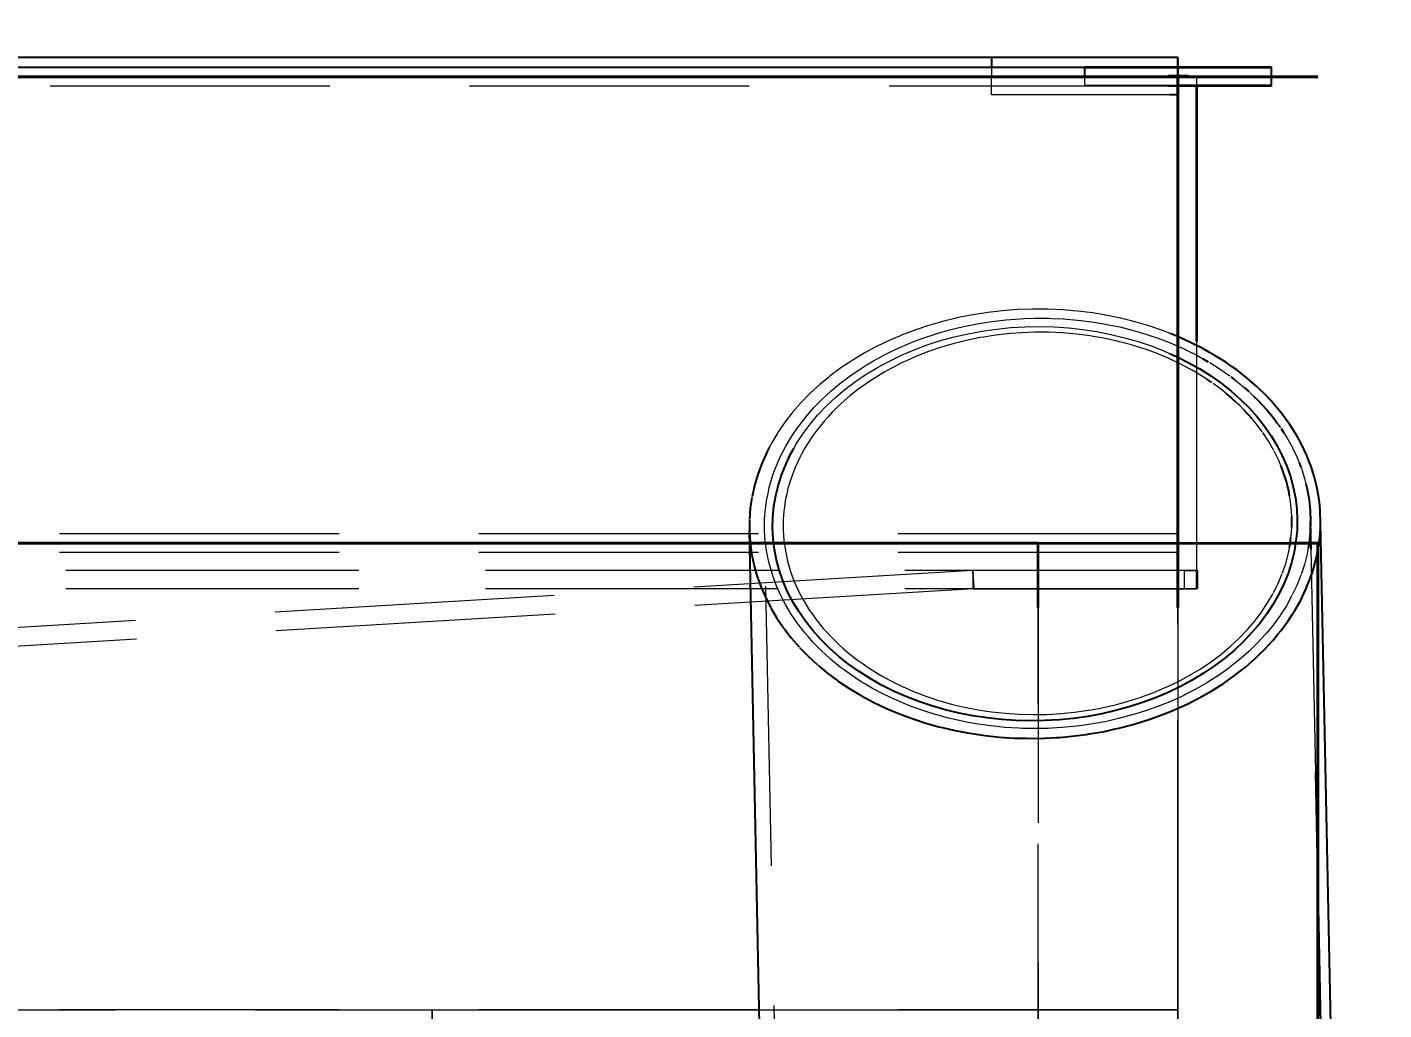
# Model space of a CAD drawing. Header units: millimetres. Extents: x -86814 to -77113, y 29520 to 42516.
# Drawn here: x -80617 to -79890, y 34349 to 34876 of the extents above; entities that cross this region are included whole.
import ezdxf

# ---------------------------------------------------------------- set-up
doc = ezdxf.new("R2010")
doc.units = ezdxf.units.MM
doc.linetypes.add('HIDDEN_50', pattern=[225, 150, -75])
for name, color, linetype, lineweight in [('DIMENSIONS', 3, 'Continuous', 18), ('PLATE_HIDDEN', 8, 'HIDDEN_50', 18), ('PLATE_VISIBLE', 7, 'Continuous', 35), ('PROFILE_HIDDEN', 9, 'HIDDEN_50', 18), ('PROFILE_VISIBLE', 4, 'Continuous', 25)]:
    doc.layers.add(name, color=color, linetype=linetype, lineweight=lineweight)
doc.styles.add('OpenSansCondensed-Light', font='OpenSansCondensed-Light.ttf')
doc.dimstyles.new('DIM_1_50', dxfattribs={"dimscale": 50, "dimtxt": 2.5, "dimasz": 2.5, "dimexe": 1.5, "dimexo": 1.5, "dimgap": 1, "dimtad": 1, "dimdec": 0, "dimzin": 12, "dimdsep": 46, "dimtxsty": 'OpenSansCondensed-Light', "dimtsz": 0.00125, "dimcen": 2.5, "dimclrd": 3, "dimclre": 3, "dimclrt": 3, "dimazin": 3, "dimtfac": 0.5, "dimtmove": 2, "dimatfit": 3})

msp = doc.modelspace()

# ---------------------------------------------------------------- linework, layer by layer
at = {"layer": 'PLATE_HIDDEN'}
for p, q in [((-81399.55, 34850), (-79990.02, 34850)), ((-80003.87, 34850), (-81396.13, 34850)), ((-81395.01, 34850), (-79990.02, 34850)), ((-81395, 34850), (-80005, 34850)), ((-81395, 34850), (-80005, 34850)), ((-81395, 34850), (-80005, 34850)), ((-80005, 34850), (-81305, 34849.71)), ((-81305, 34849.71), (-80005, 34850)), ((-81305, 34849.71), (-80005, 34850)), ((-81305, 34849.71), (-80005, 34850)), ((-80075, 34849.64), (-81285.28, 34849.64)), ((-81285, 34849.64), (-80005, 34849.64)), ((-81285, 34849.64), (-80005, 34849.64)), ((-80005, 34849.64), (-81285, 34849.64)), ((-80005, 34849.64), (-81285, 34849.64)), ((-80005, 34849.64), (-81285, 34849.64)), ((-80004.99, 34849.64), (-81283.48, 34849.64)), ((-81282.97, 34849.64), (-80004.99, 34849.64)), ((-81281.7, 34849.64), (-80004.99, 34849.64)), ((-81281.68, 34849.64), (-80075, 34849.64)), ((-80075, 34849.64), (-81281.68, 34849.64)), ((-81281.18, 34849.64), (-80004.99, 34849.64)), ((-80004.99, 34849.64), (-81281.18, 34849.64)), ((-81279.92, 34849.64), (-80004.98, 34849.64)), ((-81278.88, 34849.64), (-80075, 34849.64)), ((-80075, 34849.64), (-81277.66, 34849.64)), ((-81276.03, 34849.64), (-80075, 34849.64)), ((-79950, 34849.64), (-80075, 34849.64)), ((-80075, 34849.64), (-79950, 34849.64)), ((-80015, 34849.64), (-80045, 34849.64)), ((-79990.02, 34850), (-79994.46, 34850)), ((-79990.02, 34850), (-79990.02, 34845.09)), ((-80000, 34848.83), (-80000, 34338.49)), ((-80000, 34605.68), (-80000, 34844.77)), ((-80000, 34599.64), (-80000, 34844.64)), ((-80000, 34844.64), (-80000, 34599.64)), ((-80000, 34844.64), (-80000, 34599.64)), ((-80000, 34844.64), (-80000, 34334.7)), ((-80000, 34334.7), (-80000, 34844.64)), ((-80000, 34844.64), (-80000, 34599.64)), ((-79990.02, 34707.68), (-79990.02, 34585)), ((-80000, 34585), (-80000, 34638.98)), ((-80000, 34638.98), (-80000, 34585)), ((-80000, 34638.98), (-80000, 34585)), ((-80000, 34585), (-80000, 34638.98)), ((-80000, 34638.98), (-80000, 34585)), ((-80000, 34638.98), (-80000, 34585)), ((-80000, 34638.98), (-80000, 34585)), ((-80000, 34638.91), (-80000, 34349.28)), ((-80000, 34638.91), (-80000, 34349.28)), ((-80000, 34349.28), (-80000, 34638.7)), ((-80000, 34349.28), (-80000, 34638.7)), ((-80000, 34638.7), (-80000, 34349.28)), ((-80000, 34636.77), (-80000, 34354.59)), ((-80000, 34354.59), (-80000, 34636.77)), ((-80000, 34338.49), (-80000, 34635.78)), ((-80000, 34634.66), (-80000, 34334.7)), ((-80000, 34334.7), (-80000, 34634.66)), ((-80000, 34599.64), (-80000, 34634.64)), ((-80000, 34599.64), (-80000, 34634.64)), ((-80000, 34599.64), (-80000, 34634.64)), ((-80000, 34634.64), (-80000, 34599.64)), ((-80000, 34599.64), (-80000, 34634.64)), ((-80000, 34331), (-80000, 34605.68)), ((-83195, 34599.64), (-80000, 34599.64)), ((-83195, 34599.64), (-80000, 34599.64)), ((-80000, 34599.64), (-82615.86, 34599.64)), ((-80075, 34599.64), (-82572.68, 34599.64)), ((-82485.6, 34599.64), (-80075, 34599.64)), ((-80000, 34599.64), (-82151.47, 34599.64)), ((-80075, 34599.64), (-82108.28, 34599.64)), ((-82021.21, 34599.64), (-80075, 34599.64)), ((-80075, 34599.64), (-81675.44, 34599.64)), ((-81674.56, 34599.64), (-80075, 34599.64)), ((-81600, 34599.64), (-80000, 34599.64)), ((-80000, 34599.64), (-81600, 34599.64)), ((-81438.29, 34599.64), (-80000, 34599.64)), ((-80000, 34599.64), (-81436.3, 34599.64)), ((-80075, 34599.64), (-80229.83, 34599.64)), ((-80075, 34599.64), (-80229.7, 34599.64)), ((-80229.66, 34599.64), (-80075, 34599.64)), ((-80219.52, 34599.64), (-80075, 34599.64)), ((-80219.52, 34599.64), (-80075, 34599.64)), ((-80075, 34599.64), (-80219.52, 34599.64)), ((-80194.77, 34599.64), (-80000, 34599.64)), ((-80000, 34599.64), (-80194.77, 34599.64)), ((-80194.77, 34599.64), (-80000, 34599.64)), ((-80075, 34599.64), (-80075, 34026.35)), ((-80000, 34599.64), (-80075, 34599.64)), ((-80000, 34337.7), (-80000, 34599.64)), ((-80000, 34599.64), (-80000, 34337.7)), ((-79939.06, 34599.64), (-80000, 34599.64)), ((-79990.02, 34585), (-83195, 34585)), ((-80110, 34585), (-81600, 34495.8)), ((-80110, 34585), (-81600, 34495.8)), ((-80110, 34585), (-81600, 34495.8)), ((-80000, 34585), (-80110, 34585)), ((-80000, 34585), (-80110, 34585)), ((-80000, 34585), (-80110, 34585)), ((-80000, 34585), (-80000, 34586.01)), ((-80000, 34586.01), (-80000, 34538.83)), ((-80000, 34349.28), (-80000, 34585)), ((-80000, 34570.72), (-80000, 34331)), ((-80075, 34288.28), (-80075, 34565.04)), ((-80000, 34565.04), (-80000, 34337.7)), ((-80000, 34337.7), (-80000, 34565.04)), ((-80000, 34538.83), (-80000, 34349.36)), ((-80000, 34354.59), (-80000, 34349.28)), ((-80000, 34349.28), (-80000, 34354.59)), ((-83195, 34349.28), (-80000, 34349.28)), ((-80000, 34349.28), (-83195, 34349.28)), ((-80000, 34349.28), (-81600, 34349.28)), ((-80400, 34349.28), (-80400, 31505)), ((-80000, 34349.28), (-80400, 34349.28)), ((-80400, 31505), (-80400, 34349.28)), ((-80400, 34349.28), (-80000, 34349.28)), ((-80000, 34349.28), (-80000, 34334.28)), ((-80000, 34334.28), (-80000, 34349.28))]:
    msp.add_line(p, q, dxfattribs=at)
at = {"layer": 'PLATE_VISIBLE'}
for p, q in [((-83200, 34849.64), (-80000, 34849.64)), ((-80000, 34849.64), (-83200, 34849.64)), ((-80075, 34849.64), (-82572.68, 34849.64)), ((-82485.6, 34849.64), (-80075, 34849.64)), ((-80075, 34849.64), (-82108.28, 34849.64)), ((-82021.21, 34849.64), (-80075, 34849.64)), ((-81675, 34849.64), (-80000, 34849.64)), ((-80000, 34849.64), (-81675, 34849.64)), ((-81525, 34849.64), (-80075, 34849.64)), ((-80075, 34849.64), (-81525, 34849.64)), ((-80000, 34849.64), (-81438.29, 34849.64)), ((-81438.29, 34849.64), (-80000, 34849.64)), ((-80000, 34849.64), (-81438.29, 34849.64)), ((-80000, 34849.64), (-81436.3, 34849.64)), ((-80045, 34849.64), (-80755, 34849.64)), ((-80075, 34849.64), (-79925, 34849.64)), ((-79925, 34849.64), (-80075, 34849.64)), ((-80000, 34849.64), (-80015, 34849.64)), ((-80000, 34850), (-80005, 34850)), ((-80005, 34850), (-80000, 34850)), ((-80005, 34850), (-80000, 34850)), ((-80005, 34850), (-80000, 34850)), ((-80005, 34850), (-80000, 34850)), ((-80005, 34850), (-80000, 34850)), ((-80005, 34850), (-80000, 34850)), ((-80005, 34849.64), (-80000, 34849.64)), ((-80005, 34849.64), (-80000, 34849.64)), ((-80000, 34849.64), (-80005, 34849.64)), ((-80000, 34849.64), (-80005, 34849.64)), ((-80000, 34849.64), (-80005, 34849.64)), ((-80000, 34849.64), (-80004.99, 34849.64)), ((-80004.99, 34849.64), (-80000, 34849.64)), ((-80004.99, 34849.64), (-80000, 34849.64)), ((-80000, 34849.64), (-80004.99, 34849.64)), ((-80004.99, 34849.64), (-80000, 34849.64)), ((-80004.98, 34849.64), (-80000, 34849.64)), ((-79998.89, 34850), (-80003.87, 34850)), ((-80000, 34850), (-80000, 34638.91)), ((-80000, 34638.98), (-80000, 34850)), ((-80000, 34850), (-80000, 34638.98)), ((-80000, 34850), (-80000, 34638.98)), ((-80000, 34638.98), (-80000, 34850)), ((-80000, 34850), (-80000, 34638.98)), ((-80000, 34850), (-80000, 34638.98)), ((-80000, 34850), (-80000, 34638.98)), ((-80000, 34850), (-80000, 34638.91)), ((-80000, 34844.77), (-80000, 34849.65)), ((-80000, 34848.83), (-80000, 34849.65)), ((-80000, 34849.65), (-80000, 34605.68)), ((-80000, 34844.64), (-80000, 34849.64)), ((-80000, 34849.64), (-80000, 34844.64)), ((-80000, 34849.64), (-80000, 34844.64)), ((-80000, 34849.64), (-80000, 34844.64)), ((-80000, 34849.64), (-80000, 34636.77)), ((-80000, 34844.64), (-80000, 34849.64)), ((-80000, 34638.7), (-80000, 34849.64)), ((-80000, 34849.64), (-80000, 34844.64)), ((-80000, 34634.64), (-80000, 34849.64)), ((-80000, 34638.7), (-80000, 34849.64)), ((-80000, 34849.64), (-80000, 34638.7)), ((-80000, 34634.64), (-80000, 34849.64)), ((-80000, 34599.64), (-80000, 34849.64)), ((-80000, 34634.64), (-80000, 34849.64)), ((-80000, 34849.64), (-80000, 34634.64)), ((-80000, 34634.64), (-80000, 34849.64)), ((-80000, 34849.64), (-80000, 34634.66)), ((-80000, 34636.77), (-80000, 34849.64)), ((-80000, 34634.66), (-80000, 34849.64)), ((-79994.46, 34850), (-79998.89, 34850)), ((-79925, 34849.64), (-79950, 34849.64)), ((-79950, 34849.64), (-79925, 34849.64)), ((-80000, 34635.78), (-80000, 34848.83)), ((-79990.02, 34845.09), (-79990.02, 34707.68)), ((-80000, 34605.68), (-80000, 34570.72)), ((-80075, 34599.64), (-81674.56, 34599.64)), ((-80229.83, 34599.64), (-81508.46, 34599.64)), ((-81491.54, 34599.64), (-80075, 34599.64)), ((-80229.7, 34599.64), (-81487.25, 34599.64)), ((-81486.94, 34599.64), (-80229.66, 34599.64)), ((-81465.44, 34599.64), (-80219.52, 34599.64)), ((-80219.52, 34599.64), (-81465.44, 34599.64)), ((-81465.41, 34599.64), (-80219.52, 34599.64)), ((-81438.29, 34599.64), (-80194.77, 34599.64)), ((-80194.77, 34599.64), (-81438.29, 34599.64)), ((-81438.29, 34599.64), (-80194.77, 34599.64)), ((-81436.3, 34599.64), (-80000, 34599.64)), ((-80075, 34565.04), (-80075, 34599.64)), ((-80075, 34599.64), (-80000, 34599.64)), ((-80000, 34599.64), (-80000, 34565.04)), ((-80000, 34565.04), (-80000, 34599.64)), ((-80000, 34599.64), (-79925, 34599.64)), ((-79925, 34599.64), (-79939.06, 34599.64)), ((-79925, 34327.82), (-79925, 34599.64)), ((-79925, 34599.64), (-79925, 34327.82))]:
    msp.add_line(p, q, dxfattribs=at)
at = {"layer": 'PROFILE_HIDDEN'}
for p, q in [((-80004.97, 34850), (-81396.27, 34850)), ((-80004.97, 34850), (-81396.27, 34850)), ((-80004.97, 34850), (-81396.27, 34850)), ((-80004.97, 34850), (-81396.27, 34850)), ((-80004.97, 34850), (-81396.27, 34850)), ((-80004.97, 34850), (-81396.27, 34850)), ((-80004.97, 34850), (-81396.27, 34850)), ((-80004.97, 34850), (-81396.27, 34850)), ((-80100, 34855), (-80100, 34850)), ((-80100, 34855), (-80100, 34850)), ((-80100, 34840), (-80100, 34850)), ((-80100, 34850), (-80004.55, 34850)), ((-80100, 34840), (-80100, 34850)), ((-80100, 34850), (-80004.55, 34850)), ((-80100, 34850), (-80004.55, 34850)), ((-80100, 34850), (-80004.55, 34850)), ((-80050, 34845), (-80050, 34850)), ((-80050, 34844.64), (-80050, 34849.64)), ((-80004.98, 34844.64), (-83195.02, 34844.64)), ((-80004.98, 34844.64), (-83195.02, 34844.64)), ((-80004.98, 34844.64), (-83195.02, 34844.64)), ((-80004.98, 34844.64), (-83195.02, 34844.64)), ((-80000, 34845), (-80050, 34845)), ((-80000, 34844.64), (-80050, 34844.64)), ((-80000, 34845), (-80000, 34840)), ((-80004.55, 34840), (-80100, 34840)), ((-80000, 34840), (-80100, 34840)), ((-80125.56, 34718.67), (-80133.16, 34716.51)), ((-80119.76, 34720.06), (-80125.56, 34718.67)), ((-80117.83, 34720.52), (-80119.76, 34720.06)), ((-80109.98, 34722.07), (-80117.83, 34720.52)), ((-80104.16, 34722.97), (-80109.98, 34722.07)), ((-80107.61, 34717.24), (-80100.02, 34718.44)), ((-80102.04, 34723.3), (-80104.16, 34722.97)), ((-80094.03, 34724.22), (-80102.04, 34723.3)), ((-80100.02, 34718.44), (-80097.98, 34718.67)), ((-80097.98, 34718.67), (-80092.37, 34719.33)), ((-80088.25, 34724.65), (-80094.03, 34724.22)), ((-80092.37, 34719.33), (-80084.67, 34719.92)), ((-80085.97, 34724.82), (-80088.25, 34724.65)), ((-80077.89, 34725.1), (-80085.97, 34724.82)), ((-80084.67, 34719.92), (-80082.73, 34720)), ((-80082.73, 34720), (-80076.94, 34720.21)), ((-80072.22, 34725.07), (-80077.89, 34725.1)), ((-80076.94, 34720.21), (-80069.2, 34720.19)), ((-80069.8, 34725.06), (-80072.22, 34725.07)), ((-80061.73, 34724.7), (-80069.8, 34725.06)), ((-80069.2, 34720.19), (-80067.4, 34720.11)), ((-80067.4, 34720.11), (-80061.49, 34719.86)), ((-80056.24, 34724.23), (-80061.73, 34724.7)), ((-80061.49, 34719.86), (-80053.81, 34719.23)), ((-80053.7, 34724.02), (-80056.24, 34724.23)), ((-80053.81, 34719.23), (-80052.16, 34719.03)), ((-80045.74, 34723.02), (-80053.7, 34724.02)), ((-80052.16, 34719.03), (-80046.19, 34718.29)), ((-80046.19, 34718.29), (-80038.66, 34717.06)), ((-80040.49, 34722.14), (-80045.74, 34723.02)), ((-80037.86, 34721.7), (-80040.49, 34722.14)), ((-80030.09, 34720.08), (-80037.86, 34721.7)), ((-80025.13, 34718.82), (-80030.09, 34720.08)), ((-80022.45, 34718.14), (-80025.13, 34718.82)), ((-80014.96, 34715.91), (-80022.45, 34718.14)), ((-80149.39, 34710.66), (-80154.92, 34708.29)), ((-80147.86, 34711.31), (-80149.39, 34710.66)), ((-80140.6, 34714.06), (-80147.86, 34711.31)), ((-80134.89, 34715.94), (-80140.6, 34714.06)), ((-80136.84, 34709.51), (-80129.74, 34711.87)), ((-80133.16, 34716.51), (-80134.89, 34715.94)), ((-80129.74, 34711.87), (-80127.56, 34712.49)), ((-80127.56, 34712.49), (-80122.49, 34713.95)), ((-80122.49, 34713.95), (-80115.1, 34715.74)), ((-80119.97, 34710.22), (-80112.52, 34711.92)), ((-80115.1, 34715.74), (-80112.98, 34716.16)), ((-80112.98, 34716.16), (-80107.61, 34717.24)), ((-80112.52, 34711.92), (-80104.97, 34713.32)), ((-80104.97, 34713.32), (-80097.33, 34714.4)), ((-80098.89, 34710.97), (-80104.18, 34710.11)), ((-80091.51, 34711.85), (-80098.89, 34710.97)), ((-80097.33, 34714.4), (-80089.63, 34715.16)), ((-80089.59, 34712), (-80091.51, 34711.85)), ((-80089.63, 34715.16), (-80081.89, 34715.61)), ((-80084.09, 34712.43), (-80089.59, 34712)), ((-80076.64, 34712.7), (-80084.09, 34712.43)), ((-80081.89, 34715.61), (-80074.14, 34715.73)), ((-80074.84, 34712.7), (-80076.64, 34712.7)), ((-80069.18, 34712.67), (-80074.84, 34712.7)), ((-80074.14, 34715.73), (-80066.39, 34715.53)), ((-80061.75, 34712.33), (-80069.18, 34712.67)), ((-80066.39, 34715.53), (-80058.67, 34715.01)), ((-80060.09, 34712.19), (-80061.75, 34712.33)), ((-80054.35, 34711.69), (-80060.09, 34712.19)), ((-80058.67, 34715.01), (-80051.01, 34714.18)), ((-80047.02, 34710.74), (-80054.35, 34711.69)), ((-80051.01, 34714.18), (-80043.43, 34713.02)), ((-80045.52, 34710.49), (-80047.02, 34710.74)), ((-80043.43, 34713.02), (-80035.95, 34711.56)), ((-80038.66, 34717.06), (-80037.17, 34716.75)), ((-80037.17, 34716.75), (-80031.22, 34715.52)), ((-80035.95, 34711.56), (-80028.59, 34709.78)), ((-80031.22, 34715.52), (-80023.91, 34713.69)), ((-80023.91, 34713.69), (-80022.6, 34713.3)), ((-80022.6, 34713.3), (-80016.74, 34711.57)), ((-80016.74, 34711.57), (-80009.74, 34709.17)), ((-80010.33, 34714.31), (-80014.96, 34715.91)), ((-80007.65, 34713.38), (-80010.33, 34714.31)), ((-80004.09, 34711.97), (-80007.65, 34713.38)), ((-80163.09, 34704.27), (-80168.37, 34701.42)), ((-80161.77, 34704.99), (-80163.09, 34704.27)), ((-80154.92, 34708.29), (-80161.77, 34704.99)), ((-80154.86, 34701.84), (-80150.51, 34703.96)), ((-80150.51, 34703.96), (-80143.77, 34706.87)), ((-80143.77, 34706.87), (-80141.58, 34707.7)), ((-80141.58, 34707.7), (-80136.84, 34709.51)), ((-80141.42, 34703.3), (-80134.44, 34705.9)), ((-80134.44, 34705.9), (-80127.28, 34708.21)), ((-80127.48, 34704.47), (-80132.17, 34702.86)), ((-80120.51, 34706.53), (-80127.48, 34704.47)), ((-80127.28, 34708.21), (-80119.97, 34710.22)), ((-80118.43, 34707.05), (-80120.51, 34706.53)), ((-80113.41, 34708.31), (-80118.43, 34707.05)), ((-80106.2, 34709.79), (-80113.41, 34708.31)), ((-80104.18, 34710.11), (-80106.2, 34709.79)), ((-80039.77, 34709.5), (-80045.52, 34710.49)), ((-80032.62, 34707.96), (-80039.77, 34709.5)), ((-80031.29, 34707.61), (-80032.62, 34707.96)), ((-80025.61, 34706.12), (-80031.29, 34707.61)), ((-80028.59, 34709.78), (-80021.37, 34707.71)), ((-80018.74, 34704), (-80025.61, 34706.12)), ((-80021.37, 34707.71), (-80014.33, 34705.33)), ((-80017.58, 34703.59), (-80018.74, 34704)), ((-80012.04, 34701.6), (-80017.58, 34703.59)), ((-80014.33, 34705.33), (-80007.47, 34702.67)), ((-80009.74, 34709.17), (-80008.6, 34708.73)), ((-80008.6, 34708.73), (-80002.92, 34706.5)), ((-80002.92, 34706.5), (-79996.3, 34703.55)), ((-79996.3, 34703.55), (-79995.34, 34703.07)), ((-80175.84, 34696.86), (-80180.8, 34693.54)), ((-80174.73, 34697.6), (-80175.84, 34696.86)), ((-80168.37, 34701.42), (-80174.73, 34697.6)), ((-80167.28, 34694.98), (-80163.34, 34697.36)), ((-80163.34, 34697.36), (-80157.04, 34700.78)), ((-80161.1, 34693.85), (-80154.77, 34697.27)), ((-80157.04, 34700.78), (-80154.86, 34701.84)), ((-80154.77, 34697.27), (-80148.2, 34700.42)), ((-80147.36, 34696.63), (-80153.58, 34693.49)), ((-80148.2, 34700.42), (-80141.42, 34703.3)), ((-80145.25, 34697.57), (-80147.36, 34696.63)), ((-80140.92, 34699.51), (-80145.25, 34697.57)), ((-80134.29, 34702.13), (-80140.92, 34699.51)), ((-80132.17, 34702.86), (-80134.29, 34702.13)), ((-80005.53, 34698.93), (-80012.04, 34701.6)), ((-80007.47, 34702.67), (-80004.15, 34701.19)), ((-80004.55, 34698.47), (-80005.53, 34698.93)), ((-79999.23, 34695.99), (-80004.55, 34698.47)), ((-79995.34, 34703.07), (-79989.9, 34700.35)), ((-79989.9, 34700.35), (-79986.82, 34698.62)), ((-79982.95, 34696.4), (-79977.83, 34693.19)), ((-80186.59, 34689.24), (-80187.51, 34688.49)), ((-80180.8, 34693.54), (-80186.59, 34689.24)), ((-80178.69, 34687.18), (-80175.19, 34689.79)), ((-80175.19, 34689.79), (-80169.4, 34693.69)), ((-80172.98, 34686.25), (-80167.18, 34690.17)), ((-80169.4, 34693.69), (-80167.28, 34694.98)), ((-80167.18, 34690.17), (-80161.1, 34693.85)), ((-80159.57, 34690.1), (-80165.31, 34686.47)), ((-80157.5, 34691.27), (-80159.57, 34690.1)), ((-80153.58, 34693.49), (-80157.5, 34691.27)), ((-79993.15, 34692.79), (-79999.23, 34695.99)), ((-79992.35, 34692.32), (-79993.15, 34692.79)), ((-79987.32, 34689.35), (-79992.35, 34692.32)), ((-79984.54, 34687.51), (-79987.32, 34689.35)), ((-79977.83, 34693.19), (-79972.19, 34689.26)), ((-80192.08, 34684.72), (-80197.24, 34680)), ((-80187.51, 34688.49), (-80192.08, 34684.72)), ((-80185.93, 34681.34), (-80180.71, 34685.67)), ((-80183.69, 34677.73), (-80178.49, 34682.1)), ((-80180.71, 34685.67), (-80178.69, 34687.18)), ((-80178.49, 34682.1), (-80172.98, 34686.25)), ((-80170.78, 34682.62), (-80175.96, 34678.54)), ((-80168.8, 34684.01), (-80170.78, 34682.62)), ((-80165.31, 34686.47), (-80168.8, 34684.01)), ((-79976.47, 34681.77), (-79981.12, 34685.2)), ((-79973.97, 34679.71), (-79976.47, 34681.77)), ((-79969.21, 34686.95), (-79966.85, 34685.11)), ((-79966.85, 34685.11), (-79964.32, 34682.94)), ((-80202.06, 34675.08), (-80206.54, 34669.97)), ((-80197.96, 34679.26), (-80202.06, 34675.08)), ((-80197.24, 34680), (-80197.96, 34679.26)), ((-80195.43, 34672.1), (-80190.84, 34676.81)), ((-80190.84, 34676.81), (-80188.96, 34678.55)), ((-80188.96, 34678.55), (-80185.93, 34681.34)), ((-80188.56, 34673.15), (-80183.69, 34677.73)), ((-80180.84, 34674.27), (-80185.41, 34669.8)), ((-80178.99, 34675.89), (-80180.84, 34674.27)), ((-80175.96, 34678.54), (-80178.99, 34675.89)), ((-79966.79, 34673.34), (-79968.89, 34675.27)), ((-79961.33, 34680.3), (-79959.2, 34678.25)), ((-80207.08, 34669.27), (-80210.65, 34664.7)), ((-80206.54, 34669.97), (-80207.08, 34669.27)), ((-80203.6, 34662.16), (-80199.69, 34667.21)), ((-80199.69, 34667.21), (-80197.99, 34669.16)), ((-80197.99, 34669.16), (-80195.43, 34672.1)), ((-80197.27, 34663.44), (-80193.09, 34668.39)), ((-80193.09, 34668.39), (-80188.56, 34673.15)), ((-80187.97, 34667), (-80189.65, 34665.15)), ((-80185.41, 34669.8), (-80187.97, 34667)), ((-79964.61, 34671.09), (-79966.79, 34673.34)), ((-80210.65, 34664.7), (-80214.39, 34659.28)), ((-80205.67, 34659.13), (-80203.6, 34662.16)), ((-80201.09, 34658.33), (-80197.27, 34663.44)), ((-80193.55, 34660.35), (-80195.63, 34657.44)), ((-80189.65, 34665.15), (-80193.55, 34660.35)), ((-79958.41, 34664.15), (-79960.25, 34666.29)), ((-79954.74, 34659.31), (-79958.41, 34664.15)), ((-79946.76, 34664.02), (-79944.91, 34661.48)), ((-80217.74, 34653.72), (-80219.23, 34650.88)), ((-80214.78, 34658.63), (-80217.74, 34653.72)), ((-80214.39, 34659.28), (-80214.78, 34658.63)), ((-80210.34, 34651.64), (-80207.15, 34656.97)), ((-80207.15, 34656.97), (-80205.67, 34659.13)), ((-80206.05, 34650.39), (-80204.53, 34653.08)), ((-80204.53, 34653.08), (-80201.09, 34658.33)), ((-80197.1, 34655.39), (-80200.28, 34650.29)), ((-80195.63, 34657.44), (-80197.1, 34655.39)), ((-79951.42, 34654.32), (-79954.51, 34658.97)), ((-79948.48, 34649.2), (-79951.42, 34654.32)), ((-79943.13, 34658.7), (-79941.57, 34656.27)), ((-79941.57, 34656.27), (-79938.6, 34650.93)), ((-80215.57, 34640.67), (-80213.15, 34646.21)), ((-80213.15, 34646.21), (-80211.93, 34648.56)), ((-80211.93, 34648.56), (-80210.34, 34651.64)), ((-80201.88, 34647.33), (-80203.09, 34645.08)), ((-80200.28, 34650.29), (-80201.88, 34647.33)), ((-79945.91, 34643.96), (-79948.35, 34648.93)), ((-79938.47, 34650.66), (-79936.01, 34645.48)), ((-79936.01, 34645.48), (-79934.91, 34642.71)), ((-80216.69, 34637.57), (-80215.57, 34640.67)), ((-80205.52, 34639.76), (-80206.64, 34636.78)), ((-80203.09, 34645.08), (-80205.52, 34639.76)), ((-79944.83, 34641.29), (-79945.91, 34643.96)), ((-79933.75, 34639.74), (-79932.01, 34634.3)), ((-80219.24, 34629.35), (-80217.6, 34635.04)), ((-80217.6, 34635.04), (-80216.69, 34637.57)), ((-80207.56, 34634.35), (-80209.2, 34628.88)), ((-80206.64, 34636.78), (-80207.56, 34634.35)), ((-79932.01, 34634.3), (-79931.31, 34631.45)), ((-80221.31, 34617.82), (-80220.48, 34623.6)), ((-80220.48, 34623.6), (-80219.9, 34626.29)), ((-80219.9, 34626.29), (-80219.24, 34629.35)), ((-80210.45, 34623.34), (-80211.29, 34617.77)), ((-80209.87, 34625.92), (-80210.45, 34623.34)), ((-80209.2, 34628.88), (-80209.87, 34625.92)), ((-79939.57, 34622.17), (-79940.06, 34624.89)), ((-80221.53, 34614.82), (-80221.31, 34617.82)), ((-80211.29, 34617.77), (-80211.52, 34614.87)), ((-79938.99, 34616.59), (-79939.57, 34622.17)), ((-79938.9, 34613.79), (-79938.99, 34616.59)), ((-80221.75, 34606.21), (-80221.73, 34612.02)), ((-80221.73, 34612.02), (-80221.53, 34614.82)), ((-80211.73, 34612.17), (-80211.75, 34606.57)), ((-80211.52, 34614.87), (-80211.73, 34612.17)), ((-80000, 34604.64), (-83195.02, 34604.64)), ((-80000, 34604.64), (-83195.02, 34604.64)), ((-80000, 34604.64), (-83195.02, 34604.64)), ((-80000, 34604.64), (-83195.02, 34604.64)), ((-80221.55, 34603.31), (-80221.75, 34606.21)), ((-80158.71, 31502.19), (-80221.75, 34606.21)), ((-80221.36, 34600.41), (-80221.55, 34603.31)), ((-80211.75, 34606.57), (-80211.57, 34603.78)), ((-80211.57, 34603.78), (-80211.38, 34600.98)), ((-80000, 34594.64), (-80000, 34604.64)), ((-80000, 34604.64), (-80000, 34594.64)), ((-80000, 34594.64), (-80000, 34604.64)), ((-80000, 34604.64), (-80000, 34594.64)), ((-79939.37, 34602.6), (-79939.05, 34605.39)), ((-79939.05, 34605.49), (-79938.93, 34608.24)), ((-80000, 34594.64), (-83195.02, 34594.64)), ((-80000, 34594.64), (-83195.02, 34594.64)), ((-80000, 34594.64), (-83195.02, 34594.64)), ((-80000, 34594.64), (-83195.02, 34594.64)), ((-80220.56, 34594.64), (-80221.36, 34600.41)), ((-80219.97, 34591.87), (-80220.56, 34594.64)), ((-80211.38, 34600.98), (-80210.59, 34595.42)), ((-80210.59, 34595.42), (-80210.02, 34592.75)), ((-79942.18, 34588.74), (-79940.73, 34594.25)), ((-79940.7, 34594.44), (-79940.19, 34597.12)), ((-79930.17, 34596.86), (-79930.66, 34594.07)), ((-79926.08, 34476.51), (-79928.51, 34596.28)), ((-80219.35, 34588.91), (-80219.97, 34591.87)), ((-80217.75, 34583.24), (-80219.35, 34588.91)), ((-80210.02, 34592.75), (-80209.4, 34589.9)), ((-80209.4, 34589.9), (-80207.82, 34584.44)), ((-79943.93, 34583.58), (-79942.18, 34588.74)), ((-79932.14, 34588.16), (-79933.88, 34582.78)), ((-79930.7, 34593.88), (-79932.14, 34588.16)), ((-79996.53, 34585), (-83201.51, 34585)), ((-79989.43, 34585), (-83194.41, 34585)), ((-80110, 34585), (-81600, 34495.79)), ((-80110, 34585), (-81600, 34495.79)), ((-80110, 34585), (-81600, 34495.79)), ((-80110, 34585), (-81600, 34495.79)), ((-80110, 34585), (-81600, 34495.79)), ((-80110, 34585), (-81600, 34495.79)), ((-80216.81, 34580.63), (-80217.75, 34583.24)), ((-80215.74, 34577.64), (-80216.81, 34580.63)), ((-80207.82, 34584.44), (-80206.89, 34581.93)), ((-80206.89, 34581.93), (-80205.83, 34579.06)), ((-79990, 34585), (-80110, 34585)), ((-80110, 34585), (-80110, 34575)), ((-79990, 34585), (-80110, 34585)), ((-80110, 34585), (-80110, 34575)), ((-80109.4, 34575.02), (-80110, 34585)), ((-80110, 34585), (-80109.4, 34575.02)), ((-80109.4, 34575.02), (-80110, 34585)), ((-80110, 34585), (-80109.4, 34575.02)), ((-80109.4, 34575.02), (-80110, 34585)), ((-80110, 34585), (-80109.4, 34575.02)), ((-79990, 34585), (-80110, 34585)), ((-80110, 34585), (-80110, 34575)), ((-79990, 34585), (-80110, 34585)), ((-80110, 34585), (-80110, 34575)), ((-79996.53, 34575), (-79996.53, 34585)), ((-79996.53, 34585), (-79989.43, 34585)), ((-79990, 34575), (-79990, 34585)), ((-79990, 34575), (-79990, 34585)), ((-79990, 34575), (-79990, 34585)), ((-79990, 34575), (-79990, 34585)), ((-79989.43, 34585), (-79989.43, 34575)), ((-79946.26, 34577.93), (-79944.02, 34583.29)), ((-79933.97, 34582.5), (-79936.2, 34576.91)), ((-79996.53, 34575), (-83201.51, 34575)), ((-79989.43, 34575), (-83194.41, 34575)), ((-80109.4, 34575.02), (-81599.4, 34485.81)), ((-80109.4, 34575.02), (-81599.4, 34485.81)), ((-80109.4, 34575.02), (-81599.4, 34485.81)), ((-80109.4, 34575.02), (-81599.4, 34485.81)), ((-80109.4, 34575.02), (-81599.4, 34485.81)), ((-80109.4, 34575.02), (-81599.4, 34485.81)), ((-80213.35, 34572.14), (-80215.74, 34577.64)), ((-80205.83, 34579.06), (-80203.46, 34573.77)), ((-80203.46, 34573.77), (-80202.22, 34571.44)), ((-80110, 34575), (-79990, 34575)), ((-80110, 34575), (-79990, 34575)), ((-80110, 34575), (-79990, 34575)), ((-80110, 34575), (-79990, 34575)), ((-79989.43, 34575), (-79996.53, 34575)), ((-79951.87, 34567.51), (-79948.88, 34572.66)), ((-79948.7, 34573.03), (-79946.26, 34577.93)), ((-79936.2, 34576.91), (-79938.64, 34571.79)), ((-80212.1, 34569.71), (-80213.35, 34572.14)), ((-80210.57, 34566.74), (-80212.1, 34569.71)), ((-80207.41, 34561.47), (-80210.57, 34566.74)), ((-80202.22, 34571.44), (-80200.7, 34568.59)), ((-80200.7, 34568.59), (-80197.57, 34563.53)), ((-79954.95, 34562.91), (-79951.87, 34567.51)), ((-79941.82, 34566.04), (-79944.91, 34561.22)), ((-79938.82, 34571.42), (-79941.82, 34566.04)), ((-80205.89, 34559.24), (-80207.41, 34561.47)), ((-80203.89, 34556.33), (-80205.89, 34559.24)), ((-80197.57, 34563.53), (-80196.07, 34561.41)), ((-80196.07, 34561.41), (-80194.08, 34558.61)), ((-80194.08, 34558.61), (-80190.23, 34553.85)), ((-79958.96, 34557.59), (-79955.24, 34562.48)), ((-79955.24, 34562.48), (-79954.95, 34562.91)), ((-79945.19, 34560.78), (-79948.92, 34555.66)), ((-79944.91, 34561.22), (-79945.19, 34560.78)), ((-80200.01, 34551.34), (-80203.89, 34556.33)), ((-80198.25, 34549.32), (-80200.01, 34551.34)), ((-80190.23, 34553.85), (-80188.49, 34551.95)), ((-80188.49, 34551.95), (-80186.04, 34549.25)), ((-79967.44, 34548.3), (-79963.03, 34552.86)), ((-79963.03, 34552.86), (-79962.61, 34553.35)), ((-79962.61, 34553.35), (-79958.96, 34557.59)), ((-79953, 34550.69), (-79957.43, 34545.89)), ((-79952.59, 34551.19), (-79953, 34550.69)), ((-79948.92, 34555.66), (-79952.59, 34551.19)), ((-80195.78, 34546.51), (-80198.25, 34549.32)), ((-80191.21, 34541.86), (-80195.78, 34546.51)), ((-80186.04, 34549.25), (-80181.51, 34544.84)), ((-80181.51, 34544.84), (-80179.59, 34543.17)), ((-79977.2, 34539.76), (-79972.17, 34543.93)), ((-79972.17, 34543.93), (-79971.6, 34544.46)), ((-79971.6, 34544.46), (-79967.44, 34548.3)), ((-79957.43, 34545.89), (-79961.63, 34541.8)), ((-80189.26, 34540.08), (-80191.21, 34541.86)), ((-80186.32, 34537.4), (-80189.26, 34540.08)), ((-80181.12, 34533.15), (-80186.32, 34537.4)), ((-80179.59, 34543.17), (-80176.67, 34540.62)), ((-80176.67, 34540.62), (-80171.53, 34536.61)), ((-80171.53, 34536.61), (-80169.47, 34535.17)), ((-79982.53, 34535.79), (-79981.8, 34536.34)), ((-79981.8, 34536.34), (-79977.2, 34539.76)), ((-79967.25, 34536.83), (-79971.91, 34533.16)), ((-79962.18, 34541.26), (-79967.25, 34536.83)), ((-79961.63, 34541.8), (-79962.18, 34541.26)), ((-80179.02, 34531.6), (-80181.12, 34533.15)), ((-80175.63, 34529.1), (-80179.02, 34531.6)), ((-80169.86, 34525.29), (-80175.63, 34529.1)), ((-80169.47, 34535.17), (-80166.1, 34532.82)), ((-80166.1, 34532.82), (-80160.4, 34529.26)), ((-80160.4, 34529.26), (-80158.25, 34528.06)), ((-79994, 34528.54), (-79993.09, 34529.08)), ((-79993.09, 34529.08), (-79988.14, 34532.05)), ((-79988.14, 34532.05), (-79982.53, 34535.79)), ((-79972.62, 34532.6), (-79978.28, 34528.59)), ((-79971.91, 34533.16), (-79972.62, 34532.6)), ((-80167.65, 34523.98), (-80169.86, 34525.29)), ((-80163.82, 34521.71), (-80167.65, 34523.98)), ((-80157.54, 34518.38), (-80163.82, 34521.71)), ((-80158.25, 34528.06), (-80154.45, 34525.94)), ((-80154.45, 34525.94), (-80148.26, 34522.87)), ((-80148.26, 34522.87), (-80146.05, 34521.9)), ((-80146.05, 34521.9), (-80141.85, 34520.07)), ((-80012.98, 34519.51), (-80006.44, 34522.26)), ((-80006.44, 34522.26), (-80005.35, 34522.78)), ((-80005.35, 34522.78), (-80000.11, 34525.27)), ((-80000.11, 34525.27), (-79994, 34528.54)), ((-79984.21, 34524.8), (-79990.39, 34521.26)), ((-79983.32, 34525.37), (-79984.21, 34524.8)), ((-79978.28, 34528.59), (-79983.32, 34525.37)), ((-80155.26, 34517.3), (-80157.54, 34518.38)), ((-80151.03, 34515.3), (-80155.26, 34517.3)), ((-80144.3, 34512.49), (-80151.03, 34515.3)), ((-80141.85, 34520.07), (-80135.24, 34517.53)), ((-80135.24, 34517.53), (-80133.02, 34516.79)), ((-80133.02, 34516.79), (-80128.46, 34515.27)), ((-80128.46, 34515.27), (-80121.51, 34513.29)), ((-80032.18, 34513.3), (-80026.6, 34514.82)), ((-80026.6, 34514.82), (-80019.71, 34517.03)), ((-80019.71, 34517.03), (-80018.43, 34517.5)), ((-80018.43, 34517.5), (-80012.98, 34519.51)), ((-80003.44, 34514.92), (-80009.03, 34512.65)), ((-79996.81, 34517.96), (-80003.44, 34514.92)), ((-79995.74, 34518.51), (-79996.81, 34517.96)), ((-79990.39, 34521.26), (-79995.74, 34518.51)), ((-80142, 34511.65), (-80144.3, 34512.49)), ((-80137.39, 34509.95), (-80142, 34511.65)), ((-80130.3, 34507.69), (-80137.39, 34509.95)), ((-80128.01, 34507.07), (-80130.3, 34507.69)), ((-80123.06, 34505.72), (-80128.01, 34507.07)), ((-80121.51, 34513.29), (-80119.31, 34512.76)), ((-80119.31, 34512.76), (-80114.43, 34511.6)), ((-80114.43, 34511.6), (-80107.23, 34510.2)), ((-80107.23, 34510.2), (-80105.09, 34509.88)), ((-80105.09, 34509.88), (-80099.94, 34509.11)), ((-80099.94, 34509.11), (-80092.57, 34508.31)), ((-80092.57, 34508.31), (-80090.52, 34508.18)), ((-80090.52, 34508.18), (-80085.15, 34507.82)), ((-80085.15, 34507.82), (-80077.7, 34507.64)), ((-80077.7, 34507.64), (-80075.77, 34507.67)), ((-80075.77, 34507.67), (-80070.24, 34507.76)), ((-80070.24, 34507.76), (-80062.8, 34508.18)), ((-80062.8, 34508.18), (-80061.02, 34508.36)), ((-80061.02, 34508.36), (-80055.4, 34508.91)), ((-80055.4, 34508.91), (-80048.06, 34509.95)), ((-80048.06, 34509.95), (-80046.43, 34510.25)), ((-80046.43, 34510.25), (-80040.79, 34511.28)), ((-80040.79, 34511.28), (-80033.63, 34512.91)), ((-80033.63, 34512.91), (-80032.18, 34513.3)), ((-80024.48, 34507.42), (-80031.8, 34505.48)), ((-80023.04, 34507.86), (-80024.48, 34507.42)), ((-80017.3, 34509.64), (-80023.04, 34507.86)), ((-80010.28, 34512.14), (-80017.3, 34509.64)), ((-80009.03, 34512.65), (-80010.28, 34512.14)), ((-80115.68, 34504.04), (-80123.06, 34505.72)), ((-80113.44, 34503.62), (-80115.68, 34504.04)), ((-80108.19, 34502.65), (-80113.44, 34503.62)), ((-80100.61, 34501.56), (-80108.19, 34502.65)), ((-80098.45, 34501.34), (-80100.61, 34501.56)), ((-80092.96, 34500.78), (-80098.45, 34501.34)), ((-80085.27, 34500.3), (-80092.96, 34500.78)), ((-80083.21, 34500.25), (-80085.27, 34500.3)), ((-80077.54, 34500.12), (-80083.21, 34500.25)), ((-80069.81, 34500.26), (-80077.54, 34500.12)), ((-80067.88, 34500.37), (-80069.81, 34500.26)), ((-80062.09, 34500.7), (-80067.88, 34500.37)), ((-80054.41, 34501.44), (-80062.09, 34500.7)), ((-80052.63, 34501.68), (-80054.41, 34501.44)), ((-80046.78, 34502.49), (-80052.63, 34501.68)), ((-80039.24, 34503.84), (-80046.78, 34502.49)), ((-80037.63, 34504.19), (-80039.24, 34503.84)), ((-80031.8, 34505.48), (-80037.63, 34504.19))]:
    msp.add_line(p, q, dxfattribs=at)
at = {"layer": 'PROFILE_VISIBLE'}
for p, q in [((-80000, 34860), (-81600, 34860)), ((-80000, 34860), (-81600, 34860)), ((-80000, 34860), (-81600, 34860)), ((-80000, 34860), (-81600, 34860)), ((-80000, 34860), (-81600, 34860)), ((-80000, 34860), (-81600, 34860)), ((-80000, 34860), (-81600, 34860)), ((-80000, 34860), (-81600, 34860)), ((-80000, 34860), (-80100, 34860)), ((-80100, 34860), (-80100, 34855)), ((-80000, 34860), (-80100, 34860)), ((-80100, 34860), (-80100, 34855)), ((-80000, 34860), (-80000, 34850)), ((-80000, 34850), (-80000, 34860)), ((-80000, 34860), (-80000, 34850)), ((-80000, 34850), (-80000, 34860)), ((-80000, 34860), (-80000, 34850)), ((-80000, 34850), (-80000, 34860)), ((-80000, 34860), (-80000, 34850)), ((-80000, 34850), (-80000, 34860)), ((-80000, 34850), (-80000, 34860)), ((-80000, 34850), (-80000, 34860)), ((-80000, 34854.64), (-83200, 34854.64)), ((-80000, 34854.64), (-83200, 34854.64)), ((-80000, 34854.64), (-83200, 34854.64)), ((-80000, 34854.64), (-83200, 34854.64)), ((-80050, 34850), (-80050, 34855)), ((-80050, 34855), (-79950, 34855)), ((-80050, 34849.64), (-80050, 34854.64)), ((-80050, 34854.64), (-79950, 34854.64)), ((-80000, 34850), (-80004.97, 34850)), ((-80000, 34850), (-80004.97, 34850)), ((-80000, 34850), (-80004.97, 34850)), ((-80000, 34850), (-80004.97, 34850)), ((-80000, 34850), (-80004.97, 34850)), ((-80000, 34850), (-80004.97, 34850)), ((-80000, 34850), (-80004.97, 34850)), ((-80000, 34850), (-80004.97, 34850)), ((-80004.55, 34850), (-80000, 34850)), ((-80004.55, 34850), (-80000, 34850)), ((-80004.55, 34850), (-80000, 34850)), ((-80004.55, 34850), (-80000, 34850)), ((-80000, 34844.64), (-80000, 34854.64)), ((-80000, 34854.64), (-80000, 34844.64)), ((-80000, 34844.64), (-80000, 34854.64)), ((-80000, 34854.64), (-80000, 34844.64)), ((-80000, 34850), (-80000, 34840)), ((-80000, 34850), (-80000, 34845)), ((-79950, 34855), (-79950, 34845)), ((-79950, 34854.64), (-79950, 34844.64)), ((-80000, 34844.64), (-80004.98, 34844.64)), ((-80000, 34844.64), (-80004.98, 34844.64)), ((-80000, 34844.64), (-80004.98, 34844.64)), ((-80000, 34844.64), (-80004.98, 34844.64)), ((-79950, 34845), (-80000, 34845)), ((-79950, 34844.64), (-80000, 34844.64)), ((-80000, 34840), (-80004.55, 34840)), ((-80000.52, 34710.56), (-80004.09, 34711.97)), ((-79996.26, 34708.65), (-80000.52, 34710.56)), ((-79993.61, 34707.46), (-79996.26, 34708.65)), ((-79986.93, 34704.09), (-79993.61, 34707.46)), ((-79983.07, 34701.92), (-79986.93, 34704.09)), ((-80004.15, 34701.19), (-80000.83, 34699.72)), ((-80000.83, 34699.72), (-79994.41, 34696.5)), ((-79994.41, 34696.5), (-79988.25, 34693.02)), ((-79986.82, 34698.62), (-79983.74, 34696.89)), ((-79980.5, 34700.46), (-79983.07, 34701.92)), ((-79974.34, 34696.58), (-79980.5, 34700.46)), ((-79970.91, 34694.17), (-79974.34, 34696.58)), ((-79988.25, 34693.02), (-79982.35, 34689.29)), ((-79982.35, 34689.29), (-79976.74, 34685.32)), ((-79968.47, 34692.45), (-79970.91, 34694.17)), ((-79962.89, 34688.1), (-79968.47, 34692.45)), ((-79981.76, 34685.68), (-79984.54, 34687.51)), ((-79976.74, 34685.32), (-79971.43, 34681.11)), ((-79971.57, 34688.78), (-79969.21, 34686.95)), ((-79964.32, 34682.94), (-79961.8, 34680.76)), ((-79959.91, 34685.51), (-79962.89, 34688.1)), ((-79957.63, 34683.53), (-79959.91, 34685.51)), ((-79952.71, 34678.75), (-79957.63, 34683.53)), ((-79971.48, 34677.66), (-79973.97, 34679.71)), ((-79970.99, 34677.21), (-79971.48, 34677.66)), ((-79971.43, 34681.11), (-79966.45, 34676.7)), ((-79968.89, 34675.27), (-79970.99, 34677.21)), ((-79966.45, 34676.7), (-79961.79, 34672.07)), ((-79959.2, 34678.25), (-79957.07, 34676.2)), ((-79957.07, 34676.2), (-79952.67, 34671.46)), ((-79950.19, 34676.01), (-79952.71, 34678.75)), ((-79948.13, 34673.78), (-79950.19, 34676.01)), ((-79962.43, 34668.83), (-79964.61, 34671.09)), ((-79962.09, 34668.43), (-79962.43, 34668.83)), ((-79960.25, 34666.29), (-79962.09, 34668.43)), ((-79961.79, 34672.07), (-79957.49, 34667.26)), ((-79957.49, 34667.26), (-79953.55, 34662.28)), ((-79952.67, 34671.46), (-79952.33, 34671.05)), ((-79952.33, 34671.05), (-79948.62, 34666.55)), ((-79943.91, 34668.63), (-79948.13, 34673.78)), ((-79941.85, 34665.8), (-79943.91, 34668.63)), ((-79953.55, 34662.28), (-79949.98, 34657.14)), ((-79948.62, 34666.55), (-79946.76, 34664.02)), ((-79944.69, 34661.14), (-79943.13, 34658.7)), ((-79940.05, 34663.32), (-79941.85, 34665.8)), ((-79936.58, 34657.86), (-79940.05, 34663.32)), ((-79949.98, 34657.14), (-79946.8, 34651.85)), ((-79934.99, 34654.97), (-79936.58, 34657.86)), ((-79933.5, 34652.27), (-79934.99, 34654.97)), ((-80220.96, 34647.46), (-80223.27, 34642.25)), ((-80220.71, 34648.04), (-80220.96, 34647.46)), ((-80219.23, 34650.88), (-80220.71, 34648.04)), ((-80210.22, 34642.2), (-80207.57, 34647.7)), ((-80207.57, 34647.7), (-80206.05, 34650.39)), ((-79946.8, 34651.85), (-79944.01, 34646.44)), ((-79944.01, 34646.44), (-79941.63, 34640.92)), ((-79930.82, 34646.56), (-79933.5, 34652.27)), ((-79929.68, 34643.65), (-79930.82, 34646.56)), ((-80223.27, 34642.25), (-80225.42, 34636.37)), ((-80212.47, 34636.6), (-80210.22, 34642.2)), ((-79943.74, 34638.63), (-79944.83, 34641.29)), ((-79941.95, 34633.2), (-79943.67, 34638.44)), ((-79941.63, 34640.92), (-79939.65, 34635.3)), ((-79934.91, 34642.71), (-79933.81, 34639.93)), ((-79928.55, 34640.75), (-79929.68, 34643.65)), ((-79926.69, 34634.85), (-79928.55, 34640.75)), ((-80225.57, 34635.88), (-80227.16, 34630.42)), ((-80225.42, 34636.37), (-80225.57, 34635.88)), ((-80215.72, 34625.18), (-80214.3, 34630.92)), ((-80214.3, 34630.92), (-80212.47, 34636.6)), ((-79940.56, 34627.71), (-79941.95, 34633.2)), ((-79939.65, 34635.3), (-79938.09, 34629.61)), ((-79931.31, 34631.45), (-79930.6, 34628.6)), ((-79925.99, 34631.96), (-79926.69, 34634.85)), ((-79925.24, 34628.88), (-79925.99, 34631.96)), ((-80228.54, 34624.01), (-80229.38, 34618.37)), ((-80227.16, 34630.42), (-80228.48, 34624.41)), ((-80216.71, 34619.39), (-80215.72, 34625.18)), ((-79940.06, 34624.89), (-79940.54, 34627.62)), ((-79938.09, 34629.61), (-79936.96, 34623.85)), ((-79936.96, 34623.85), (-79936.24, 34618.06)), ((-79930.59, 34628.5), (-79929.6, 34622.85)), ((-79924.22, 34622.86), (-79925.24, 34628.88)), ((-80229.38, 34618.37), (-80229.85, 34612.29)), ((-80217.28, 34613.58), (-80216.71, 34619.39)), ((-79936.24, 34618.06), (-79935.96, 34612.24)), ((-79929.6, 34622.85), (-79929.01, 34617.06)), ((-79929.01, 34617.06), (-79928.82, 34611.25)), ((-79923.94, 34620.03), (-79924.22, 34622.86)), ((-79923.62, 34616.8), (-79923.94, 34620.03)), ((-79923.45, 34610.73), (-79923.62, 34616.8)), ((-80229.85, 34611.99), (-80229.89, 34606.22)), ((-80217.42, 34607.75), (-80217.28, 34613.58)), ((-79938.93, 34608.24), (-79938.82, 34610.99)), ((-79938.82, 34610.99), (-79938.9, 34613.79)), ((-79935.96, 34612.24), (-79936.1, 34606.41)), ((-79928.82, 34611.25), (-79929.03, 34605.54)), ((-79928.51, 34596.28), (-79928.82, 34611.25)), ((-79923.57, 34608), (-79923.45, 34610.73)), ((-79860.41, 31506.71), (-79923.45, 34610.73)), ((-80229.89, 34606.22), (-80229.51, 34600.15)), ((-80204.25, 33343.65), (-80229.89, 34606.22)), ((-80217.13, 34601.93), (-80217.42, 34607.75)), ((-80216.42, 34596.13), (-80217.13, 34601.93)), ((-79939.69, 34599.8), (-79939.37, 34602.6)), ((-79936.1, 34606.41), (-79936.66, 34600.59)), ((-79929.04, 34605.44), (-79929.67, 34599.64)), ((-79924.39, 34598.59), (-79923.71, 34604.65)), ((-79923.71, 34604.65), (-79923.57, 34608)), ((-80229.48, 34599.95), (-80228.7, 34594.11)), ((-80215.28, 34590.38), (-80216.42, 34596.13)), ((-79940.19, 34597.12), (-79939.69, 34599.8)), ((-79937.66, 34594.81), (-79939.07, 34589.06)), ((-79936.66, 34600.59), (-79937.66, 34594.81)), ((-79929.67, 34599.64), (-79930.17, 34596.86)), ((-79925.5, 34592.56), (-79924.87, 34595.98)), ((-79924.87, 34595.98), (-79924.39, 34598.59)), ((-80228.7, 34594.11), (-80227.46, 34588.11)), ((-80227.44, 34588.01), (-80225.81, 34582.18)), ((-80213.72, 34584.68), (-80215.28, 34590.38)), ((-79939.07, 34589.06), (-79940.9, 34583.39)), ((-79927.03, 34586.58), (-79925.5, 34592.56)), ((-80225.81, 34582.18), (-80223.74, 34576.32)), ((-80211.75, 34579.07), (-80213.72, 34584.68)), ((-79940.9, 34583.39), (-79943.15, 34577.79)), ((-79931.33, 34574.83), (-79928.98, 34580.66)), ((-79928.98, 34580.66), (-79927.84, 34584.11)), ((-79927.84, 34584.11), (-79927.03, 34586.58)), ((-80223.74, 34576.32), (-80221.26, 34570.56)), ((-80209.36, 34573.54), (-80211.75, 34579.07)), ((-80206.57, 34568.13), (-80209.36, 34573.54)), ((-79943.15, 34577.79), (-79945.8, 34572.29)), ((-79934.1, 34569.09), (-79932.44, 34572.53)), ((-79932.44, 34572.53), (-79931.33, 34574.83)), ((-80221.26, 34570.56), (-80218.43, 34565)), ((-80203.39, 34562.85), (-80206.57, 34568.13)), ((-79948.85, 34566.91), (-79952.28, 34561.65)), ((-79945.8, 34572.29), (-79948.85, 34566.91)), ((-79937.26, 34563.47), (-79934.1, 34569.09)), ((-80218.38, 34564.9), (-80215.1, 34559.38)), ((-80215.1, 34559.38), (-80211.56, 34554.17)), ((-80199.82, 34557.7), (-80203.39, 34562.85)), ((-79952.28, 34561.65), (-79956.1, 34556.54)), ((-79944.74, 34552.63), (-79940.81, 34557.98)), ((-79940.81, 34557.98), (-79938.62, 34561.36)), ((-79938.62, 34561.36), (-79937.26, 34563.47)), ((-80211.44, 34553.99), (-80207.4, 34548.76)), ((-80195.88, 34552.72), (-80199.82, 34557.7)), ((-80191.58, 34547.91), (-80195.88, 34552.72)), ((-79960.28, 34551.6), (-79964.81, 34546.83)), ((-79956.1, 34556.54), (-79960.28, 34551.6)), ((-79949.03, 34547.44), (-79946.31, 34550.73)), ((-79946.31, 34550.73), (-79944.74, 34552.63)), ((-80207.4, 34548.76), (-80203.22, 34543.95)), ((-80203, 34543.7), (-80198.25, 34538.82)), ((-80186.93, 34543.29), (-80191.58, 34547.91)), ((-80181.94, 34538.87), (-80186.93, 34543.29)), ((-79964.81, 34546.83), (-79969.69, 34542.26)), ((-79953.68, 34542.43), (-79949.03, 34547.44)), ((-80198.25, 34538.82), (-80193.49, 34534.46)), ((-80176.63, 34534.67), (-80181.94, 34538.87)), ((-79974.89, 34537.89), (-79980.39, 34533.73)), ((-79969.69, 34542.26), (-79974.89, 34537.89)), ((-79964, 34532.98), (-79958.68, 34537.6)), ((-79958.68, 34537.6), (-79955.43, 34540.74)), ((-79955.43, 34540.74), (-79953.68, 34542.43)), ((-80193.15, 34534.15), (-80187.73, 34529.68)), ((-80187.73, 34529.68), (-80182.48, 34525.79)), ((-80171.02, 34530.7), (-80176.63, 34534.67)), ((-80165.13, 34526.96), (-80171.02, 34530.7)), ((-79986.19, 34529.82), (-79992.27, 34526.14)), ((-79980.39, 34533.73), (-79986.19, 34529.82)), ((-79969.64, 34528.57), (-79965.88, 34531.51)), ((-79965.88, 34531.51), (-79964, 34532.98)), ((-80182.48, 34525.79), (-80182.01, 34525.44)), ((-80182.01, 34525.44), (-80175.99, 34521.43)), ((-80175.99, 34521.43), (-80170.32, 34518.05)), ((-80158.96, 34523.48), (-80165.13, 34526.96)), ((-80152.55, 34520.26), (-80158.96, 34523.48)), ((-79998.6, 34522.72), (-80005.17, 34519.56)), ((-79992.27, 34526.14), (-79998.6, 34522.72)), ((-79981.79, 34520.44), (-79977.54, 34523.14)), ((-79977.54, 34523.14), (-79975.57, 34524.39)), ((-79975.57, 34524.39), (-79969.64, 34528.57)), ((-80170.32, 34518.05), (-80169.69, 34517.67)), ((-80169.69, 34517.67), (-80163.13, 34514.17)), ((-80163.13, 34514.17), (-80157.13, 34511.32)), ((-80145.9, 34517.32), (-80152.55, 34520.26)), ((-80139.05, 34514.65), (-80145.9, 34517.32)), ((-80132, 34512.28), (-80139.05, 34514.65)), ((-80011.96, 34516.68), (-80018.94, 34514.08)), ((-80005.17, 34519.56), (-80011.96, 34516.68)), ((-79995, 34513.31), (-79990.29, 34515.72)), ((-79990.29, 34515.72), (-79988.27, 34516.75)), ((-79988.27, 34516.75), (-79981.79, 34520.44)), ((-80157.13, 34511.32), (-80156.33, 34510.94)), ((-80156.33, 34510.94), (-80149.31, 34507.98)), ((-80149.31, 34507.98), (-80143.05, 34505.66)), ((-80124.79, 34510.2), (-80132, 34512.28)), ((-80117.43, 34508.43), (-80124.79, 34510.2)), ((-80109.95, 34506.96), (-80117.43, 34508.43)), ((-80102.36, 34505.81), (-80109.95, 34506.96)), ((-80040.85, 34508.06), (-80048.4, 34506.67)), ((-80033.41, 34509.77), (-80040.85, 34508.06)), ((-80026.1, 34511.78), (-80033.41, 34509.77)), ((-80018.94, 34514.08), (-80026.1, 34511.78)), ((-80016.47, 34504.66), (-80009.12, 34507.26)), ((-80009.12, 34507.26), (-80003.99, 34509.33)), ((-80003.99, 34509.33), (-80001.96, 34510.15)), ((-80001.96, 34510.15), (-79995, 34513.31)), ((-80143.05, 34505.66), (-80142.09, 34505.3)), ((-80142.09, 34505.3), (-80134.69, 34502.92)), ((-80134.69, 34502.92), (-80128.26, 34501.15)), ((-80128.26, 34501.15), (-80127.12, 34500.84)), ((-80127.12, 34500.84), (-80119.41, 34499.06)), ((-80094.7, 34504.97), (-80102.36, 34505.81)), ((-80086.98, 34504.45), (-80094.7, 34504.97)), ((-80079.24, 34504.26), (-80086.98, 34504.45)), ((-80071.48, 34504.38), (-80079.24, 34504.26)), ((-80063.74, 34504.82), (-80071.48, 34504.38)), ((-80056.04, 34505.59), (-80063.74, 34504.82)), ((-80048.4, 34506.67), (-80056.04, 34505.59)), ((-80039.46, 34498.65), (-80033.61, 34499.93)), ((-80033.61, 34499.93), (-80031.66, 34500.35)), ((-80031.66, 34500.35), (-80024, 34502.36)), ((-80024, 34502.36), (-80018.48, 34504.05)), ((-80018.48, 34504.05), (-80016.47, 34504.66)), ((-80119.41, 34499.06), (-80112.89, 34497.83)), ((-80112.89, 34497.83), (-80111.59, 34497.59)), ((-80111.59, 34497.59), (-80103.66, 34496.43)), ((-80103.66, 34496.43), (-80097.13, 34495.74)), ((-80097.13, 34495.74), (-80095.67, 34495.59)), ((-80095.67, 34495.59), (-80087.61, 34495.07)), ((-80087.61, 34495.07), (-80081.15, 34494.91)), ((-80081.15, 34494.91), (-80079.53, 34494.87)), ((-80079.53, 34494.87), (-80071.44, 34494.98)), ((-80071.44, 34494.98), (-80065.12, 34495.33)), ((-80065.12, 34495.33), (-80063.37, 34495.42)), ((-80063.37, 34495.42), (-80055.33, 34496.18)), ((-80055.33, 34496.18), (-80049.21, 34497.01)), ((-80049.21, 34497.01), (-80047.35, 34497.26)), ((-80047.35, 34497.26), (-80039.46, 34498.65)), ((-79917.16, 34037.36), (-79926.08, 34476.51))]:
    msp.add_line(p, q, dxfattribs=at)

# ---------------------------------------------------------------- dimensions: what is measured, and where the dimension line sits
at = {"layer": 'DIMENSIONS'}
msp.add_linear_dim(base=(-83286.72, 35260), p1=(-83286.72, 34860), p2=(-79669.3, 34860), dimstyle='DIM_1_50', dxfattribs=at).render()

doc.saveas('drawing.dxf')
